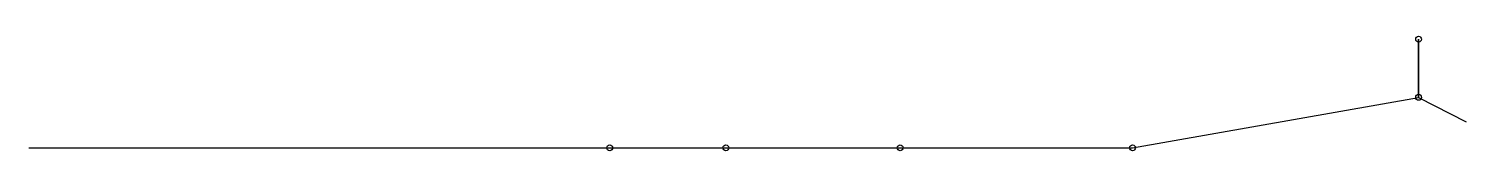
# Model space of a CAD drawing. Header units: millimetres. Extents: x 0 to 49.5, y -0.1 to 3.8.
import ezdxf

# ---------------------------------------------------------------- set-up
doc = ezdxf.new("R2010")
doc.units = ezdxf.units.MM

msp = doc.modelspace()

# ---------------------------------------------------------------- linework, layer by layer
at = {"layer": 'Shots', "color": 1}
for p, q in [((47.848, 3.736), (47.848, 1.736)), ((47.848, 1.736), (47.848, 3.736)), ((38, 0), (47.848, 1.736)), ((47.848, 1.736), (47.848, 1.736)), ((0, 0), (20, 0)), ((20, 0), (24, 0)), ((24, 0), (30, 0)), ((30, 0), (38, 0))]:
    msp.add_line(p, q, dxfattribs=at)
for centre in [(47.848, 3.736), (47.848, 1.736), (47.848, 1.736), (47.848, 1.736), (20, 0), (24, 0), (30, 0), (38, 0)]:
    msp.add_circle(centre, 0.1, dxfattribs=at)
at = {"layer": 'XSect', "color": 1}
msp.add_line((47.848, 1.736), (49.488, 0.892), dxfattribs=at)

doc.saveas('drawing.dxf')
